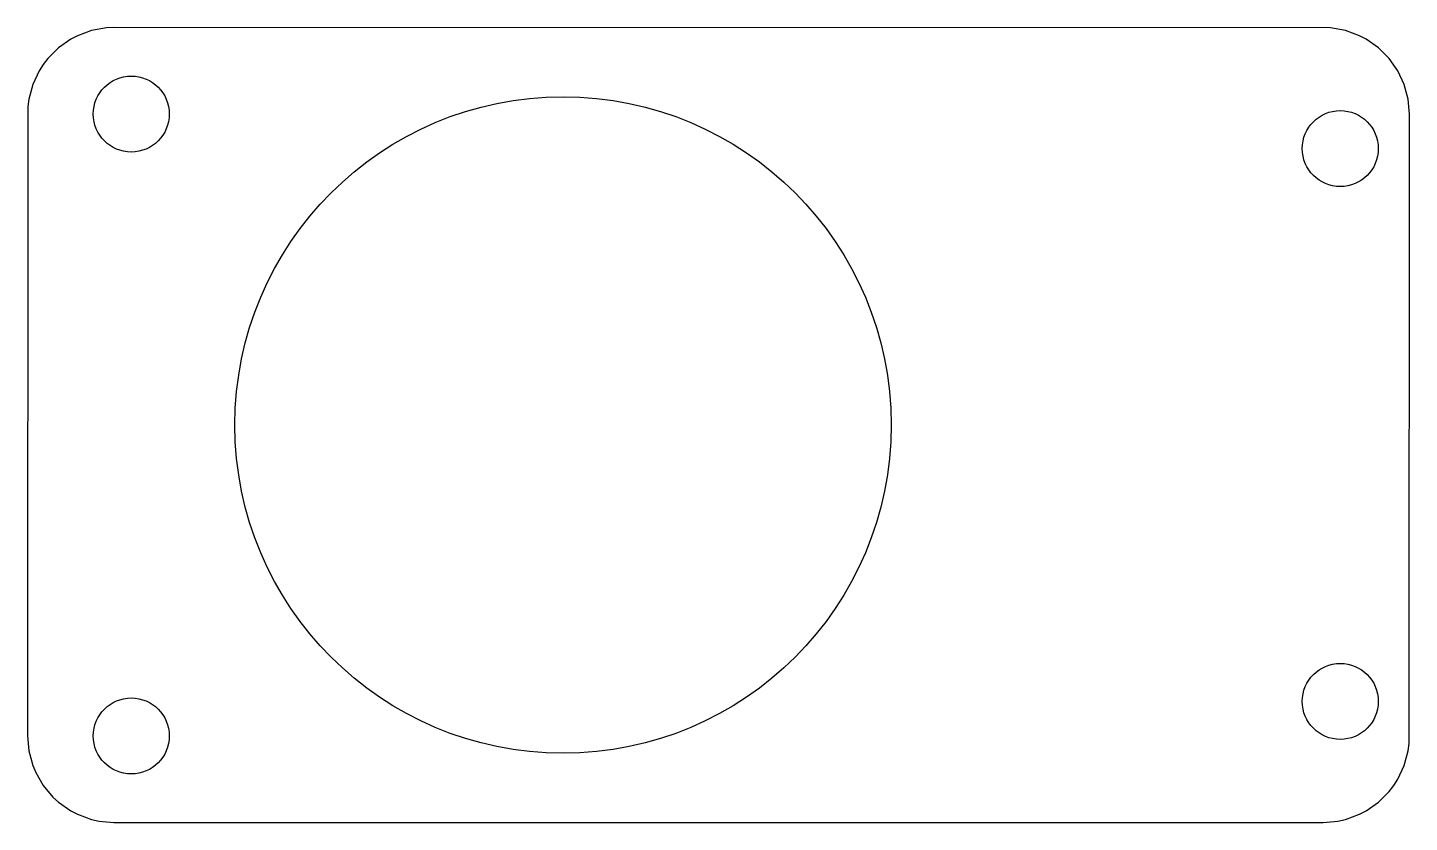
# Model space of a CAD drawing. Header units: millimetres. Extents: x 0 to 40, y 0 to 23.
import ezdxf

# ---------------------------------------------------------------- set-up
doc = ezdxf.new("R2010")
doc.units = ezdxf.units.MM
doc.layers.add('HOLES', color=7, linetype='Continuous')
doc.layers.add('OUTLINE', color=7, linetype='Continuous')

msp = doc.modelspace()

# ---------------------------------------------------------------- linework, layer by layer
at = {"layer": 'HOLES'}
for centre, radius in [((3, 20.5), 1.1), ((15.5, 11.5), 9.5), ((38, 19.5), 1.1), ((38, 3.5), 1.1), ((3, 2.5), 1.1)]:
    msp.add_circle(centre, radius, dxfattribs=at)
at = {"layer": 'OUTLINE'}
msp.add_lwpolyline([(40, 20.5), (39.962, 20.934), (39.849, 21.355), (39.665, 21.75), (39.415, 22.107), (39.107, 22.415), (38.75, 22.665), (38.557, 22.766), (38.147, 22.915), (37.718, 22.99), (2.5, 23), (2.282, 22.99), (1.853, 22.915), (1.443, 22.766), (1.25, 22.665), (0.893, 22.415), (0.585, 22.107), (0.452, 21.934), (0.335, 21.75), (0.151, 21.355), (0.038, 20.934), (0.01, 20.718), (0, 2.5), (0.038, 2.066), (0.151, 1.645), (0.234, 1.443), (0.452, 1.066), (0.732, 0.732), (0.893, 0.585), (1.25, 0.335), (1.443, 0.234), (1.853, 0.085), (2.066, 0.038), (2.5, 0), (37.5, 0), (37.934, 0.038), (38.147, 0.085), (38.557, 0.234), (38.75, 0.335), (39.107, 0.585), (39.415, 0.893), (39.548, 1.066), (39.665, 1.25), (39.849, 1.645), (39.962, 2.066), (39.99, 2.282), (40, 20.5)], close=True, dxfattribs=at)

doc.saveas('drawing.dxf')
